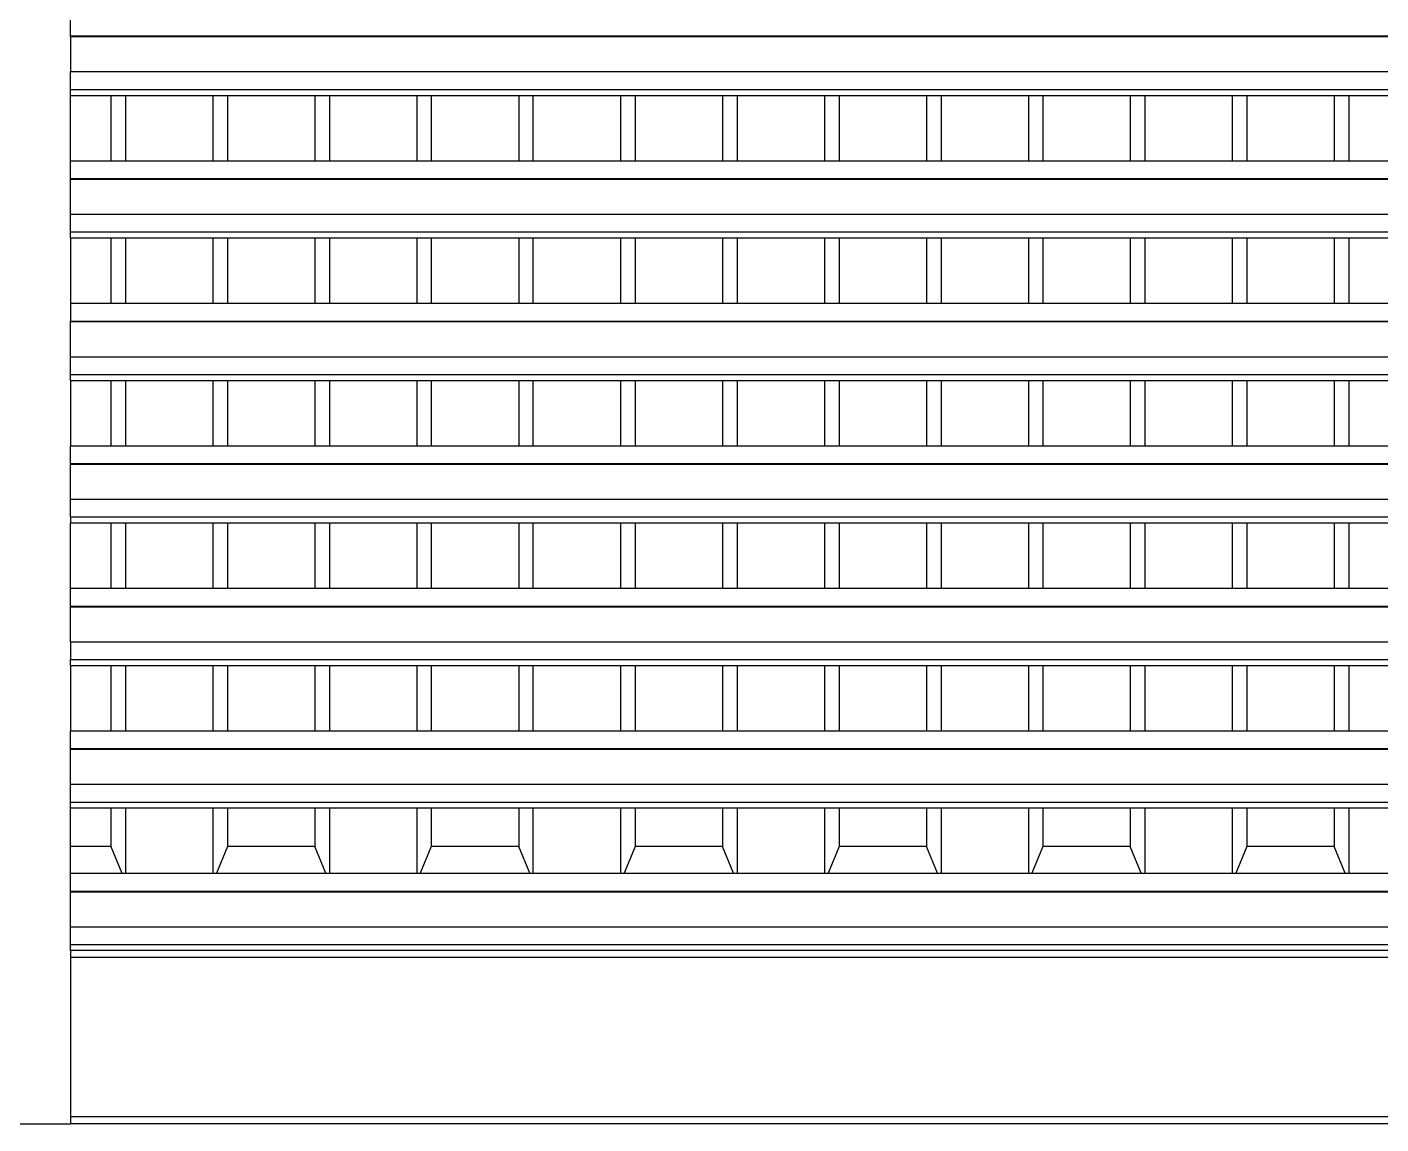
# Model space of a CAD drawing. Extents: x -92 to 92, y -11 to 21.
# Drawn here: x 24.037 to 25.913, y 7.078 to 8.596 of the extents above; entities that cross this region are included whole.
import ezdxf

# ---------------------------------------------------------------- set-up
doc = ezdxf.new("R2010")
doc.units = 0
doc.layers.get('0').update_dxf_attribs({"linetype": 'CONTINUOUS'})

msp = doc.modelspace()

# ---------------------------------------------------------------- linework, layer by layer
for p, q in [((24.0973, 8.5839), (24.0973, 8.6085)), ((24.0973, 8.5839), (27.6373, 8.5839)), ((24.0973, 8.583), (24.0973, 8.5839)), ((24.0973, 8.583), (27.6373, 8.583)), ((24.0973, 8.583), (24.0973, 8.5346)), ((24.0973, 8.5346), (27.6373, 8.5346)), ((24.0973, 8.5099), (24.0973, 8.5346)), ((24.0973, 8.5099), (27.6373, 8.5099)), ((24.0973, 8.5017), (24.0973, 8.5099)), ((24.0973, 8.5017), (24.1534, 8.5017)), ((24.0973, 8.4113), (24.0973, 8.5017)), ((24.1534, 8.5017), (24.1534, 8.4113)), ((24.1534, 8.5017), (24.1736, 8.5017)), ((24.1736, 8.5017), (24.1736, 8.4113)), ((24.1736, 8.5017), (24.2946, 8.5017)), ((24.2946, 8.5017), (24.2946, 8.4113)), ((24.2946, 8.5017), (24.3148, 8.5017)), ((24.3148, 8.5017), (24.3148, 8.4113)), ((24.3148, 8.5017), (24.4358, 8.5017)), ((24.4358, 8.5017), (24.4358, 8.4113)), ((24.4358, 8.5017), (24.456, 8.5017)), ((24.456, 8.5017), (24.456, 8.4113)), ((24.456, 8.5017), (24.5771, 8.5017)), ((24.5771, 8.5017), (24.5771, 8.4113)), ((24.5771, 8.5017), (24.5972, 8.5017)), ((24.5972, 8.5017), (24.5972, 8.4113)), ((24.5972, 8.5017), (24.7183, 8.5017)), ((24.7183, 8.5017), (24.7183, 8.4113)), ((24.7183, 8.5017), (24.7384, 8.5017)), ((24.7384, 8.4113), (24.7384, 8.5017)), ((24.7384, 8.5017), (24.8595, 8.5017)), ((24.8595, 8.5017), (24.8595, 8.4113)), ((24.8595, 8.5017), (24.8796, 8.5017)), ((24.8796, 8.5017), (24.8796, 8.4113)), ((24.8796, 8.5017), (25.0007, 8.5017)), ((25.0007, 8.5017), (25.0007, 8.4113)), ((25.0007, 8.5017), (25.0208, 8.5017)), ((25.0208, 8.5017), (25.0208, 8.4113)), ((25.0208, 8.5017), (25.1419, 8.5017)), ((25.1419, 8.5017), (25.1419, 8.4113)), ((25.1419, 8.5017), (25.1621, 8.5017)), ((25.1621, 8.5017), (25.1621, 8.4113)), ((25.1621, 8.5017), (25.2831, 8.5017)), ((25.2831, 8.5017), (25.2831, 8.4113)), ((25.2831, 8.5017), (25.3033, 8.5017)), ((25.3033, 8.5017), (25.3033, 8.4113)), ((25.3033, 8.5017), (25.4243, 8.5017)), ((25.4243, 8.5017), (25.4243, 8.4113)), ((25.4243, 8.5017), (25.4445, 8.5017)), ((25.4445, 8.5017), (25.4445, 8.4113)), ((25.4445, 8.5017), (25.5655, 8.5017)), ((25.5655, 8.5017), (25.5655, 8.4113)), ((25.5655, 8.5017), (25.5857, 8.5017)), ((25.5857, 8.5017), (25.5857, 8.4113)), ((25.5857, 8.5017), (25.7067, 8.5017)), ((25.7067, 8.5017), (25.7067, 8.4113)), ((25.7067, 8.5017), (25.7269, 8.5017)), ((25.7269, 8.5017), (25.7269, 8.4113)), ((25.7269, 8.5017), (25.8479, 8.5017)), ((25.8479, 8.5017), (25.8479, 8.4113)), ((25.8479, 8.5017), (25.8681, 8.5017)), ((25.8681, 8.5017), (25.8681, 8.4113)), ((25.8681, 8.5017), (25.9891, 8.5017)), ((24.0973, 8.4113), (24.1534, 8.4113)), ((24.0973, 8.3866), (24.0973, 8.4113)), ((24.1534, 8.4113), (24.1736, 8.4113)), ((24.1736, 8.4113), (24.2946, 8.4113)), ((24.2946, 8.4113), (24.3148, 8.4113)), ((24.3148, 8.4113), (24.4358, 8.4113)), ((24.4358, 8.4113), (24.456, 8.4113)), ((24.456, 8.4113), (24.5771, 8.4113)), ((24.5771, 8.4113), (24.5972, 8.4113)), ((24.5972, 8.4113), (24.7183, 8.4113)), ((24.7183, 8.4113), (24.7384, 8.4113)), ((24.7384, 8.4113), (24.8595, 8.4113)), ((24.8595, 8.4113), (24.8796, 8.4113)), ((24.8796, 8.4113), (25.0007, 8.4113)), ((25.0007, 8.4113), (25.0208, 8.4113)), ((25.0208, 8.4113), (25.1419, 8.4113)), ((25.1419, 8.4113), (25.1621, 8.4113)), ((25.1621, 8.4113), (25.2831, 8.4113)), ((25.2831, 8.4113), (25.3033, 8.4113)), ((25.3033, 8.4113), (25.4243, 8.4113)), ((25.4243, 8.4113), (25.4445, 8.4113)), ((25.4445, 8.4113), (25.5655, 8.4113)), ((25.5655, 8.4113), (25.5857, 8.4113)), ((25.5857, 8.4113), (25.7067, 8.4113)), ((25.7067, 8.4113), (25.7269, 8.4113)), ((25.7269, 8.4113), (25.8479, 8.4113)), ((25.8479, 8.4113), (25.8681, 8.4113)), ((25.8681, 8.4113), (25.9891, 8.4113)), ((24.0973, 8.3866), (27.6373, 8.3866)), ((24.0973, 8.3858), (24.0973, 8.3866)), ((24.0973, 8.3858), (27.6373, 8.3858)), ((24.0973, 8.3373), (24.0973, 8.3858)), ((24.0973, 8.3373), (27.6373, 8.3373)), ((24.0973, 8.3126), (24.0973, 8.3373)), ((24.0973, 8.3126), (27.6373, 8.3126)), ((24.0973, 8.3044), (24.0973, 8.3126)), ((24.0973, 8.3044), (24.1534, 8.3044)), ((24.0973, 8.3044), (24.0973, 8.214)), ((24.1534, 8.3044), (24.1534, 8.214)), ((24.1534, 8.3044), (24.1736, 8.3044)), ((24.1736, 8.3044), (24.1736, 8.214)), ((24.1736, 8.3044), (24.2946, 8.3044)), ((24.2946, 8.3044), (24.2946, 8.214)), ((24.2946, 8.3044), (24.3148, 8.3044)), ((24.3148, 8.3044), (24.3148, 8.214)), ((24.3148, 8.3044), (24.4358, 8.3044)), ((24.4358, 8.3044), (24.4358, 8.214)), ((24.4358, 8.3044), (24.456, 8.3044)), ((24.456, 8.3044), (24.456, 8.214)), ((24.456, 8.3044), (24.5771, 8.3044)), ((24.5771, 8.3044), (24.5771, 8.214)), ((24.5771, 8.3044), (24.5972, 8.3044)), ((24.5972, 8.3044), (24.5972, 8.214)), ((24.5972, 8.3044), (24.7183, 8.3044)), ((24.7183, 8.3044), (24.7183, 8.214)), ((24.7183, 8.3044), (24.7384, 8.3044)), ((24.7384, 8.214), (24.7384, 8.3044)), ((24.7384, 8.3044), (24.8595, 8.3044)), ((24.8595, 8.3044), (24.8595, 8.214)), ((24.8595, 8.3044), (24.8796, 8.3044)), ((24.8796, 8.3044), (24.8796, 8.214)), ((24.8796, 8.3044), (25.0007, 8.3044)), ((25.0007, 8.3044), (25.0007, 8.214)), ((25.0007, 8.3044), (25.0208, 8.3044)), ((25.0208, 8.3044), (25.0208, 8.214)), ((25.0208, 8.3044), (25.1419, 8.3044)), ((25.1419, 8.3044), (25.1419, 8.214)), ((25.1419, 8.3044), (25.1621, 8.3044)), ((25.1621, 8.3044), (25.1621, 8.214)), ((25.1621, 8.3044), (25.2831, 8.3044)), ((25.2831, 8.3044), (25.2831, 8.214)), ((25.2831, 8.3044), (25.3033, 8.3044)), ((25.3033, 8.3044), (25.3033, 8.214)), ((25.3033, 8.3044), (25.4243, 8.3044)), ((25.4243, 8.3044), (25.4243, 8.214)), ((25.4243, 8.3044), (25.4445, 8.3044)), ((25.4445, 8.3044), (25.4445, 8.214)), ((25.4445, 8.3044), (25.5655, 8.3044)), ((25.5655, 8.3044), (25.5655, 8.214)), ((25.5655, 8.3044), (25.5857, 8.3044)), ((25.5857, 8.3044), (25.5857, 8.214)), ((25.5857, 8.3044), (25.7067, 8.3044)), ((25.7067, 8.3044), (25.7067, 8.214)), ((25.7067, 8.3044), (25.7269, 8.3044)), ((25.7269, 8.3044), (25.7269, 8.214)), ((25.7269, 8.3044), (25.8479, 8.3044)), ((25.8479, 8.3044), (25.8479, 8.214)), ((25.8479, 8.3044), (25.8681, 8.3044)), ((25.8681, 8.3044), (25.8681, 8.214)), ((25.8681, 8.3044), (25.9891, 8.3044)), ((24.0973, 8.214), (24.1534, 8.214)), ((24.0973, 8.214), (24.0973, 8.1893)), ((24.1534, 8.214), (24.1736, 8.214)), ((24.1736, 8.214), (24.2946, 8.214)), ((24.2946, 8.214), (24.3148, 8.214)), ((24.3148, 8.214), (24.4358, 8.214)), ((24.4358, 8.214), (24.456, 8.214)), ((24.456, 8.214), (24.5771, 8.214)), ((24.5771, 8.214), (24.5972, 8.214)), ((24.5972, 8.214), (24.7183, 8.214)), ((24.7183, 8.214), (24.7384, 8.214)), ((24.7384, 8.214), (24.8595, 8.214)), ((24.8595, 8.214), (24.8796, 8.214)), ((24.8796, 8.214), (25.0007, 8.214)), ((25.0007, 8.214), (25.0208, 8.214)), ((25.0208, 8.214), (25.1419, 8.214)), ((25.1419, 8.214), (25.1621, 8.214)), ((25.1621, 8.214), (25.2831, 8.214)), ((25.2831, 8.214), (25.3033, 8.214)), ((25.3033, 8.214), (25.4243, 8.214)), ((25.4243, 8.214), (25.4445, 8.214)), ((25.4445, 8.214), (25.5655, 8.214)), ((25.5655, 8.214), (25.5857, 8.214)), ((25.5857, 8.214), (25.7067, 8.214)), ((25.7067, 8.214), (25.7269, 8.214)), ((25.7269, 8.214), (25.8479, 8.214)), ((25.8479, 8.214), (25.8681, 8.214)), ((25.8681, 8.214), (25.9891, 8.214)), ((24.0973, 8.1893), (27.6373, 8.1893)), ((24.0973, 8.1885), (24.0973, 8.1893)), ((24.0973, 8.1885), (27.6373, 8.1885)), ((24.0973, 8.14), (24.0973, 8.1885)), ((24.0973, 8.14), (27.6373, 8.14)), ((24.0973, 8.1153), (24.0973, 8.14)), ((24.0973, 8.1153), (27.6373, 8.1153)), ((24.0973, 8.1071), (24.0973, 8.1153)), ((24.0973, 8.1071), (24.1534, 8.1071)), ((24.0973, 8.1071), (24.0973, 8.0167)), ((24.1534, 8.1071), (24.1534, 8.0167)), ((24.1534, 8.1071), (24.1736, 8.1071)), ((24.1736, 8.1071), (24.1736, 8.0167)), ((24.1736, 8.1071), (24.2946, 8.1071)), ((24.2946, 8.1071), (24.2946, 8.0167)), ((24.2946, 8.1071), (24.3148, 8.1071)), ((24.3148, 8.1071), (24.3148, 8.0167)), ((24.3148, 8.1071), (24.4358, 8.1071)), ((24.4358, 8.1071), (24.4358, 8.0167)), ((24.4358, 8.1071), (24.456, 8.1071)), ((24.456, 8.1071), (24.456, 8.0167)), ((24.456, 8.1071), (24.5771, 8.1071)), ((24.5771, 8.1071), (24.5771, 8.0167)), ((24.5771, 8.1071), (24.5972, 8.1071)), ((24.5972, 8.1071), (24.5972, 8.0167)), ((24.5972, 8.1071), (24.7183, 8.1071)), ((24.7183, 8.1071), (24.7183, 8.0167)), ((24.7183, 8.1071), (24.7384, 8.1071)), ((24.7384, 8.0167), (24.7384, 8.1071)), ((24.7384, 8.1071), (24.8595, 8.1071)), ((24.8595, 8.1071), (24.8595, 8.0167)), ((24.8595, 8.1071), (24.8796, 8.1071)), ((24.8796, 8.1071), (24.8796, 8.0167)), ((24.8796, 8.1071), (25.0007, 8.1071)), ((25.0007, 8.1071), (25.0007, 8.0167)), ((25.0007, 8.1071), (25.0208, 8.1071)), ((25.0208, 8.1071), (25.0208, 8.0167)), ((25.0208, 8.1071), (25.1419, 8.1071)), ((25.1419, 8.1071), (25.1419, 8.0167)), ((25.1419, 8.1071), (25.1621, 8.1071)), ((25.1621, 8.1071), (25.1621, 8.0167)), ((25.1621, 8.1071), (25.2831, 8.1071)), ((25.2831, 8.1071), (25.2831, 8.0167)), ((25.2831, 8.1071), (25.3033, 8.1071)), ((25.3033, 8.1071), (25.3033, 8.0167)), ((25.3033, 8.1071), (25.4243, 8.1071)), ((25.4243, 8.1071), (25.4243, 8.0167)), ((25.4243, 8.1071), (25.4445, 8.1071)), ((25.4445, 8.1071), (25.4445, 8.0167)), ((25.4445, 8.1071), (25.5655, 8.1071)), ((25.5655, 8.1071), (25.5655, 8.0167)), ((25.5655, 8.1071), (25.5857, 8.1071)), ((25.5857, 8.1071), (25.5857, 8.0167)), ((25.5857, 8.1071), (25.7067, 8.1071)), ((25.7067, 8.1071), (25.7067, 8.0167)), ((25.7067, 8.1071), (25.7269, 8.1071)), ((25.7269, 8.1071), (25.7269, 8.0167)), ((25.7269, 8.1071), (25.8479, 8.1071)), ((25.8479, 8.1071), (25.8479, 8.0167)), ((25.8479, 8.1071), (25.8681, 8.1071)), ((25.8681, 8.1071), (25.8681, 8.0167)), ((25.8681, 8.1071), (25.9891, 8.1071)), ((24.0973, 8.0167), (24.1534, 8.0167)), ((24.0973, 7.992), (24.0973, 8.0167)), ((24.1534, 8.0167), (24.1736, 8.0167)), ((24.1736, 8.0167), (24.2946, 8.0167)), ((24.2946, 8.0167), (24.3148, 8.0167)), ((24.3148, 8.0167), (24.4358, 8.0167)), ((24.4358, 8.0167), (24.456, 8.0167)), ((24.456, 8.0167), (24.5771, 8.0167)), ((24.5771, 8.0167), (24.5972, 8.0167)), ((24.5972, 8.0167), (24.7183, 8.0167)), ((24.7183, 8.0167), (24.7384, 8.0167)), ((24.7384, 8.0167), (24.8595, 8.0167)), ((24.8595, 8.0167), (24.8796, 8.0167)), ((24.8796, 8.0167), (25.0007, 8.0167)), ((25.0007, 8.0167), (25.0208, 8.0167)), ((25.0208, 8.0167), (25.1419, 8.0167)), ((25.1419, 8.0167), (25.1621, 8.0167)), ((25.1621, 8.0167), (25.2831, 8.0167)), ((25.2831, 8.0167), (25.3033, 8.0167)), ((25.3033, 8.0167), (25.4243, 8.0167)), ((25.4243, 8.0167), (25.4445, 8.0167)), ((25.4445, 8.0167), (25.5655, 8.0167)), ((25.5655, 8.0167), (25.5857, 8.0167)), ((25.5857, 8.0167), (25.7067, 8.0167)), ((25.7067, 8.0167), (25.7269, 8.0167)), ((25.7269, 8.0167), (25.8479, 8.0167)), ((25.8479, 8.0167), (25.8681, 8.0167)), ((25.8681, 8.0167), (25.9891, 8.0167)), ((24.0973, 7.992), (27.6373, 7.992)), ((24.0973, 7.9912), (24.0973, 7.992)), ((24.0973, 7.9912), (27.6373, 7.9912)), ((24.0973, 7.9427), (24.0973, 7.9912)), ((24.0973, 7.9427), (27.6373, 7.9427)), ((24.0973, 7.9181), (24.0973, 7.9427)), ((24.0973, 7.9181), (27.6373, 7.9181)), ((24.0973, 7.9181), (24.0973, 7.9098)), ((24.0973, 7.9098), (24.1534, 7.9098)), ((24.0973, 7.8194), (24.0973, 7.9098)), ((24.1534, 7.9098), (24.1534, 7.8194)), ((24.1534, 7.9098), (24.1736, 7.9098)), ((24.1736, 7.9098), (24.1736, 7.8194)), ((24.1736, 7.9098), (24.2946, 7.9098)), ((24.2946, 7.9098), (24.2946, 7.8194)), ((24.2946, 7.9098), (24.3148, 7.9098)), ((24.3148, 7.9098), (24.3148, 7.8194)), ((24.3148, 7.9098), (24.4358, 7.9098)), ((24.4358, 7.9098), (24.4358, 7.8194)), ((24.4358, 7.9098), (24.456, 7.9098)), ((24.456, 7.9098), (24.456, 7.8194)), ((24.456, 7.9098), (24.5771, 7.9098)), ((24.5771, 7.9098), (24.5771, 7.8194)), ((24.5771, 7.9098), (24.5972, 7.9098)), ((24.5972, 7.9098), (24.5972, 7.8194)), ((24.5972, 7.9098), (24.7183, 7.9098)), ((24.7183, 7.9098), (24.7183, 7.8194)), ((24.7183, 7.9098), (24.7384, 7.9098)), ((24.7384, 7.8194), (24.7384, 7.9098)), ((24.7384, 7.9098), (24.8595, 7.9098)), ((24.8595, 7.9098), (24.8595, 7.8194)), ((24.8595, 7.9098), (24.8796, 7.9098)), ((24.8796, 7.9098), (24.8796, 7.8194)), ((24.8796, 7.9098), (25.0007, 7.9098)), ((25.0007, 7.9098), (25.0007, 7.8194)), ((25.0007, 7.9098), (25.0208, 7.9098)), ((25.0208, 7.9098), (25.0208, 7.8194)), ((25.0208, 7.9098), (25.1419, 7.9098)), ((25.1419, 7.9098), (25.1419, 7.8194)), ((25.1419, 7.9098), (25.1621, 7.9098)), ((25.1621, 7.9098), (25.1621, 7.8194)), ((25.1621, 7.9098), (25.2831, 7.9098)), ((25.2831, 7.9098), (25.2831, 7.8194)), ((25.2831, 7.9098), (25.3033, 7.9098)), ((25.3033, 7.9098), (25.3033, 7.8194)), ((25.3033, 7.9098), (25.4243, 7.9098)), ((25.4243, 7.9098), (25.4243, 7.8194)), ((25.4243, 7.9098), (25.4445, 7.9098)), ((25.4445, 7.9098), (25.4445, 7.8194)), ((25.4445, 7.9098), (25.5655, 7.9098)), ((25.5655, 7.9098), (25.5655, 7.8194)), ((25.5655, 7.9098), (25.5857, 7.9098)), ((25.5857, 7.9098), (25.5857, 7.8194)), ((25.5857, 7.9098), (25.7067, 7.9098)), ((25.7067, 7.9098), (25.7067, 7.8194)), ((25.7067, 7.9098), (25.7269, 7.9098)), ((25.7269, 7.9098), (25.7269, 7.8194)), ((25.7269, 7.9098), (25.8479, 7.9098)), ((25.8479, 7.9098), (25.8479, 7.8194)), ((25.8479, 7.9098), (25.8681, 7.9098)), ((25.8681, 7.9098), (25.8681, 7.8194)), ((25.8681, 7.9098), (25.9891, 7.9098)), ((24.0973, 7.8194), (24.1534, 7.8194)), ((24.0973, 7.7948), (24.0973, 7.8194)), ((24.1534, 7.8194), (24.1736, 7.8194)), ((24.1736, 7.8194), (24.2946, 7.8194)), ((24.2946, 7.8194), (24.3148, 7.8194)), ((24.3148, 7.8194), (24.4358, 7.8194)), ((24.4358, 7.8194), (24.456, 7.8194)), ((24.456, 7.8194), (24.5771, 7.8194)), ((24.5771, 7.8194), (24.5972, 7.8194)), ((24.5972, 7.8194), (24.7183, 7.8194)), ((24.7183, 7.8194), (24.7384, 7.8194)), ((24.7384, 7.8194), (24.8595, 7.8194)), ((24.8595, 7.8194), (24.8796, 7.8194)), ((24.8796, 7.8194), (25.0007, 7.8194)), ((25.0007, 7.8194), (25.0208, 7.8194)), ((25.0208, 7.8194), (25.1419, 7.8194)), ((25.1419, 7.8194), (25.1621, 7.8194)), ((25.1621, 7.8194), (25.2831, 7.8194)), ((25.2831, 7.8194), (25.3033, 7.8194)), ((25.3033, 7.8194), (25.4243, 7.8194)), ((25.4243, 7.8194), (25.4445, 7.8194)), ((25.4445, 7.8194), (25.5655, 7.8194)), ((25.5655, 7.8194), (25.5857, 7.8194)), ((25.5857, 7.8194), (25.7067, 7.8194)), ((25.7067, 7.8194), (25.7269, 7.8194)), ((25.7269, 7.8194), (25.8479, 7.8194)), ((25.8479, 7.8194), (25.8681, 7.8194)), ((25.8681, 7.8194), (25.9891, 7.8194)), ((24.0973, 7.7948), (27.6373, 7.7948)), ((24.0973, 7.7939), (24.0973, 7.7948)), ((24.0973, 7.7939), (27.6373, 7.7939)), ((24.0973, 7.7454), (24.0973, 7.7939)), ((24.0973, 7.7454), (27.6373, 7.7454)), ((24.0973, 7.7454), (24.0973, 7.7208)), ((24.0973, 7.7208), (27.6373, 7.7208)), ((24.0973, 7.7126), (24.0973, 7.7208)), ((24.0973, 7.7126), (24.1534, 7.7126)), ((24.0973, 7.7126), (24.0973, 7.6221)), ((24.1534, 7.7126), (24.1534, 7.6221)), ((24.1534, 7.7126), (24.1736, 7.7126)), ((24.1736, 7.7126), (24.1736, 7.6221)), ((24.1736, 7.7126), (24.2946, 7.7126)), ((24.2946, 7.7126), (24.2946, 7.6221)), ((24.2946, 7.7126), (24.3148, 7.7126)), ((24.3148, 7.7126), (24.3148, 7.6221)), ((24.3148, 7.7126), (24.4358, 7.7126)), ((24.4358, 7.7126), (24.4358, 7.6221)), ((24.4358, 7.7126), (24.456, 7.7126)), ((24.456, 7.7126), (24.456, 7.6221)), ((24.456, 7.7126), (24.5771, 7.7126)), ((24.5771, 7.7126), (24.5771, 7.6221)), ((24.5771, 7.7126), (24.5972, 7.7126)), ((24.5972, 7.7126), (24.5972, 7.6221)), ((24.5972, 7.7126), (24.7183, 7.7126)), ((24.7183, 7.7126), (24.7183, 7.6221)), ((24.7183, 7.7126), (24.7384, 7.7126)), ((24.7384, 7.6221), (24.7384, 7.7126)), ((24.7384, 7.7126), (24.8595, 7.7126)), ((24.8595, 7.7126), (24.8595, 7.6221)), ((24.8595, 7.7126), (24.8796, 7.7126)), ((24.8796, 7.7126), (24.8796, 7.6221)), ((24.8796, 7.7126), (25.0007, 7.7126)), ((25.0007, 7.7126), (25.0007, 7.6221)), ((25.0007, 7.7126), (25.0208, 7.7126)), ((25.0208, 7.7126), (25.0208, 7.6221)), ((25.0208, 7.7126), (25.1419, 7.7126)), ((25.1419, 7.7126), (25.1419, 7.6221)), ((25.1419, 7.7126), (25.1621, 7.7126)), ((25.1621, 7.7126), (25.1621, 7.6221)), ((25.1621, 7.7126), (25.2831, 7.7126)), ((25.2831, 7.7126), (25.2831, 7.6221)), ((25.2831, 7.7126), (25.3033, 7.7126)), ((25.3033, 7.7126), (25.3033, 7.6221)), ((25.3033, 7.7126), (25.4243, 7.7126)), ((25.4243, 7.7126), (25.4243, 7.6221)), ((25.4243, 7.7126), (25.4445, 7.7126)), ((25.4445, 7.7126), (25.4445, 7.6221)), ((25.4445, 7.7126), (25.5655, 7.7126)), ((25.5655, 7.7126), (25.5655, 7.6221)), ((25.5655, 7.7126), (25.5857, 7.7126)), ((25.5857, 7.7126), (25.5857, 7.6221)), ((25.5857, 7.7126), (25.7067, 7.7126)), ((25.7067, 7.7126), (25.7067, 7.6221)), ((25.7067, 7.7126), (25.7269, 7.7126)), ((25.7269, 7.7126), (25.7269, 7.6221)), ((25.7269, 7.7126), (25.8479, 7.7126)), ((25.8479, 7.7126), (25.8479, 7.6221)), ((25.8479, 7.7126), (25.8681, 7.7126)), ((25.8681, 7.7126), (25.8681, 7.6221)), ((25.8681, 7.7126), (25.9891, 7.7126)), ((24.0973, 7.6221), (24.1534, 7.6221)), ((24.0973, 7.5975), (24.0973, 7.6221)), ((24.1534, 7.6221), (24.1736, 7.6221)), ((24.1736, 7.6221), (24.2946, 7.6221)), ((24.2946, 7.6221), (24.3148, 7.6221)), ((24.3148, 7.6221), (24.4358, 7.6221)), ((24.4358, 7.6221), (24.456, 7.6221)), ((24.456, 7.6221), (24.5771, 7.6221)), ((24.5771, 7.6221), (24.5972, 7.6221)), ((24.5972, 7.6221), (24.7183, 7.6221)), ((24.7183, 7.6221), (24.7384, 7.6221)), ((24.7384, 7.6221), (24.8595, 7.6221)), ((24.8595, 7.6221), (24.8796, 7.6221)), ((24.8796, 7.6221), (25.0007, 7.6221)), ((25.0007, 7.6221), (25.0208, 7.6221)), ((25.0208, 7.6221), (25.1419, 7.6221)), ((25.1419, 7.6221), (25.1621, 7.6221)), ((25.1621, 7.6221), (25.2831, 7.6221)), ((25.2831, 7.6221), (25.3033, 7.6221)), ((25.3033, 7.6221), (25.4243, 7.6221)), ((25.4243, 7.6221), (25.4445, 7.6221)), ((25.4445, 7.6221), (25.5655, 7.6221)), ((25.5655, 7.6221), (25.5857, 7.6221)), ((25.5857, 7.6221), (25.7067, 7.6221)), ((25.7067, 7.6221), (25.7269, 7.6221)), ((25.7269, 7.6221), (25.8479, 7.6221)), ((25.8479, 7.6221), (25.8681, 7.6221)), ((25.8681, 7.6221), (25.9891, 7.6221)), ((24.0973, 7.5975), (27.6373, 7.5975)), ((24.0973, 7.5967), (24.0973, 7.5975)), ((24.0973, 7.5967), (27.6373, 7.5967)), ((24.0973, 7.5482), (24.0973, 7.5967)), ((24.0973, 7.5482), (27.6373, 7.5482)), ((24.0973, 7.5235), (24.0973, 7.5482)), ((24.0973, 7.5235), (27.6373, 7.5235)), ((24.0973, 7.5153), (24.0973, 7.5235)), ((24.0973, 7.5153), (24.1534, 7.5153)), ((24.0973, 7.4621), (24.0973, 7.5153)), ((24.1534, 7.5153), (24.1534, 7.4621)), ((24.1534, 7.5153), (24.1736, 7.5153)), ((24.1736, 7.5153), (24.1736, 7.4249)), ((24.1736, 7.5153), (24.2946, 7.5153)), ((24.2946, 7.5153), (24.2946, 7.4249)), ((24.2946, 7.5153), (24.3148, 7.5153)), ((24.3148, 7.5153), (24.3148, 7.4621)), ((24.3148, 7.5153), (24.4358, 7.5153)), ((24.4358, 7.5153), (24.4358, 7.4621)), ((24.4358, 7.5153), (24.456, 7.5153)), ((24.456, 7.5153), (24.456, 7.4249)), ((24.456, 7.5153), (24.5771, 7.5153)), ((24.5771, 7.5153), (24.5771, 7.4249)), ((24.5771, 7.5153), (24.5972, 7.5153)), ((24.5972, 7.5153), (24.5972, 7.4621)), ((24.5972, 7.5153), (24.7183, 7.5153)), ((24.7183, 7.5153), (24.7183, 7.4621)), ((24.7183, 7.5153), (24.7384, 7.5153)), ((24.7384, 7.4249), (24.7384, 7.5153)), ((24.7384, 7.5153), (24.8595, 7.5153)), ((24.8595, 7.5153), (24.8595, 7.4249)), ((24.8595, 7.5153), (24.8796, 7.5153)), ((24.8796, 7.5153), (24.8796, 7.4621)), ((24.8796, 7.5153), (25.0007, 7.5153)), ((25.0007, 7.5153), (25.0007, 7.4621)), ((25.0007, 7.5153), (25.0208, 7.5153)), ((25.0208, 7.5153), (25.0208, 7.4249)), ((25.0208, 7.5153), (25.1419, 7.5153)), ((25.1419, 7.5153), (25.1419, 7.4249)), ((25.1419, 7.5153), (25.1621, 7.5153)), ((25.1621, 7.5153), (25.1621, 7.4621)), ((25.1621, 7.5153), (25.2831, 7.5153)), ((25.2831, 7.5153), (25.2831, 7.4621)), ((25.2831, 7.5153), (25.3033, 7.5153)), ((25.3033, 7.5153), (25.3033, 7.4249)), ((25.3033, 7.5153), (25.4243, 7.5153)), ((25.4243, 7.5153), (25.4243, 7.4249)), ((25.4243, 7.5153), (25.4445, 7.5153)), ((25.4445, 7.5153), (25.4445, 7.4621)), ((25.4445, 7.5153), (25.5655, 7.5153)), ((25.5655, 7.5153), (25.5655, 7.4621)), ((25.5655, 7.5153), (25.5857, 7.5153)), ((25.5857, 7.5153), (25.5857, 7.4249)), ((25.5857, 7.5153), (25.7067, 7.5153)), ((25.7067, 7.5153), (25.7067, 7.4249)), ((25.7067, 7.5153), (25.7269, 7.5153)), ((25.7269, 7.5153), (25.7269, 7.4621)), ((25.7269, 7.5153), (25.8479, 7.5153)), ((25.8479, 7.5153), (25.8479, 7.4621)), ((25.8479, 7.5153), (25.8681, 7.5153)), ((25.8681, 7.5153), (25.8681, 7.4249)), ((25.8681, 7.5153), (25.9891, 7.5153)), ((24.1534, 7.4621), (24.0973, 7.4621)), ((24.0973, 7.4249), (24.0973, 7.4621)), ((24.1534, 7.4621), (24.1687, 7.4249)), ((24.3148, 7.4621), (24.2996, 7.4249)), ((24.4358, 7.4621), (24.3148, 7.4621)), ((24.4511, 7.4249), (24.4358, 7.4621)), ((24.5972, 7.4621), (24.582, 7.4249)), ((24.7183, 7.4621), (24.5972, 7.4621)), ((24.7335, 7.4249), (24.7183, 7.4621)), ((24.8796, 7.4621), (24.8644, 7.4249)), ((25.0007, 7.4621), (24.8796, 7.4621)), ((25.0159, 7.4249), (25.0007, 7.4621)), ((25.1621, 7.4621), (25.1468, 7.4249)), ((25.2831, 7.4621), (25.1621, 7.4621)), ((25.2983, 7.4249), (25.2831, 7.4621)), ((25.4445, 7.4621), (25.4292, 7.4249)), ((25.5655, 7.4621), (25.4445, 7.4621)), ((25.5807, 7.4249), (25.5655, 7.4621)), ((25.7269, 7.4621), (25.7116, 7.4249)), ((25.8479, 7.4621), (25.7269, 7.4621)), ((25.8632, 7.4249), (25.8479, 7.4621)), ((24.0973, 7.4249), (24.1687, 7.4249)), ((24.0973, 7.4002), (24.0973, 7.4249)), ((24.1687, 7.4249), (24.1736, 7.4249)), ((24.1736, 7.4249), (24.2946, 7.4249)), ((24.2946, 7.4249), (24.2996, 7.4249)), ((24.2996, 7.4249), (24.4511, 7.4249)), ((24.4511, 7.4249), (24.456, 7.4249)), ((24.456, 7.4249), (24.5771, 7.4249)), ((24.5771, 7.4249), (24.582, 7.4249)), ((24.582, 7.4249), (24.7335, 7.4249)), ((24.7335, 7.4249), (24.7384, 7.4249)), ((24.7384, 7.4249), (24.8595, 7.4249)), ((24.8595, 7.4249), (24.8644, 7.4249)), ((24.8644, 7.4249), (25.0159, 7.4249)), ((25.0159, 7.4249), (25.0208, 7.4249)), ((25.0208, 7.4249), (25.1419, 7.4249)), ((25.1419, 7.4249), (25.1468, 7.4249)), ((25.1468, 7.4249), (25.2983, 7.4249)), ((25.2983, 7.4249), (25.3033, 7.4249)), ((25.3033, 7.4249), (25.4243, 7.4249)), ((25.4243, 7.4249), (25.4292, 7.4249)), ((25.4292, 7.4249), (25.5807, 7.4249)), ((25.5807, 7.4249), (25.5857, 7.4249)), ((25.5857, 7.4249), (25.7067, 7.4249)), ((25.7067, 7.4249), (25.7116, 7.4249)), ((25.7116, 7.4249), (25.8632, 7.4249)), ((25.8632, 7.4249), (25.8681, 7.4249)), ((25.8681, 7.4249), (25.9891, 7.4249)), ((24.0973, 7.4002), (27.6373, 7.4002)), ((24.0973, 7.3994), (24.0973, 7.4002)), ((24.0973, 7.3994), (27.6373, 7.3994)), ((24.0973, 7.3509), (24.0973, 7.3994)), ((24.0973, 7.3509), (27.6373, 7.3509)), ((24.0973, 7.3262), (24.0973, 7.3509)), ((24.0973, 7.3262), (27.6313, 7.3262)), ((24.0973, 7.318), (24.0973, 7.3262)), ((27.6313, 7.318), (24.0973, 7.318)), ((24.0973, 7.318), (24.0973, 7.3082)), ((27.6373, 7.3082), (24.0973, 7.3082)), ((24.0973, 7.3082), (24.0973, 7.0878)), ((23.9773, 7.078), (24.0973, 7.078)), ((27.6373, 7.0878), (24.0973, 7.0878)), ((24.0973, 7.0878), (24.0973, 7.078)), ((27.6373, 7.078), (24.0973, 7.078))]:
    msp.add_line(p, q)

doc.saveas('drawing.dxf')
